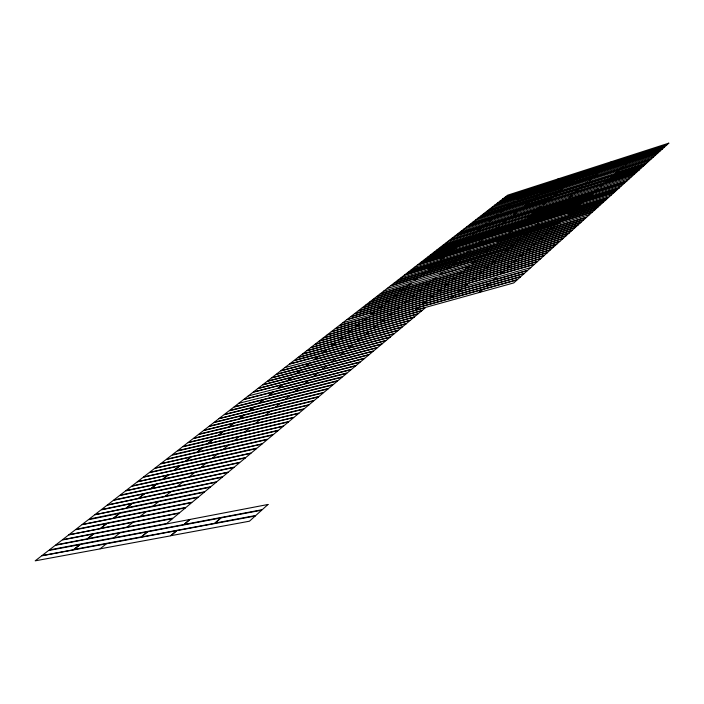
<?xml version="1.0" encoding="UTF-8"?>
<svg xmlns="http://www.w3.org/2000/svg" width="704" height="704" viewBox="0 0 704 704"><rect width="100%" height="100%" fill="white"/><g stroke="black" fill="none" stroke-linecap="round" stroke-linejoin="round"><path stroke-width="1.06" d="M589.362 214.773L586.81 217.078L524.128 235.893L526.847 233.578L589.609 214.553L592.178 212.238L559.997 221.945L557.339 224.259M611.23 195.061L608.828 197.226L490.811 233.35M621.623 185.698L619.326 187.766L558.756 206.501L561.202 204.424L621.773 185.557L624.166 183.401L593.076 193.063L590.603 195.219M629.191 178.878L626.798 181.025L595.813 190.678L598.277 188.522M631.673 176.634L629.42 178.666L460.874 231.396L458.146 233.508L595.646 190.74L598.127 188.566M648.49 161.471L646.298 163.451L616 173.043L618.279 171.054M653.127 157.291L651.191 159.042L621.069 168.617L623.084 166.866M655.424 155.223L653.426 157.018L567.38 184.606L565.145 186.454L620.831 168.749L622.934 166.91M479.09 292.477L482.319 289.652L418.968 307.349L415.58 310.156L513.779 282.911L517.062 279.954L482.486 289.608L479.107 292.565M496.443 277.323L493.574 279.831L430.778 297.581L433.805 295.082L530.772 267.59M513.779 262.196L516.674 259.67L455.066 277.499L452.021 280.016L547.51 252.507L550.387 249.911L516.833 259.626L513.867 262.214M539.264 239.95L541.983 237.574L481.73 255.446L478.861 257.822L421.881 274.63L424.785 272.342L481.58 255.49L478.799 257.787L572.176 230.27L574.904 227.806L542.142 237.53L539.326 239.994M568.506 214.43L571.234 212.045L512.609 229.909L509.722 232.294M574.341 209.326L576.796 207.187L518.487 225.051L515.9 227.19L606.126 199.663L608.582 197.454L576.946 207.143L574.42 209.352M579.788 204.574L582.261 202.418L524.269 220.264L521.655 222.429L579.788 204.574L582.41 202.374L613.862 192.694L611.362 194.946L550.123 213.822L547.562 215.996M600.767 186.261L603.249 184.096L546.498 201.881L543.866 204.063M605.933 181.755L608.291 179.696L551.839 197.463L549.34 199.531M611.01 177.32L613.246 175.366L557.102 193.116L554.726 195.078M615.815 173.131L618.13 171.107M625.425 164.736L627.669 162.774L572.414 180.453L570.02 182.424L517.431 199.162L519.816 197.27L572.273 180.497L570.002 182.371M496.61 277.279L493.583 279.928L527.833 270.248L534.116 264.581L468.248 283.316L464.693 286.334M601.005 186.138L603.398 184.052L634.128 174.416L631.822 176.502L463.786 229.134L461.111 231.211M625.566 164.692L627.818 162.73L657.694 153.173L655.53 155.126L543.206 191.048L540.61 193.072M485.584 268.514L488.664 265.901L429.088 283.202L425.735 285.824L369.512 302.104L372.83 299.534L428.938 283.246M492.386 262.742L495.282 260.286L380.028 293.964L376.763 296.49L432.722 280.183L436.022 277.605M538.534 223.582L535.902 225.817L478.641 243.179M541.878 220.748L544.298 218.689L487.476 236.051L484.537 238.348L430.672 254.769L433.585 252.516L487.335 236.095M547.474 215.996L549.974 213.866L493.442 231.229L490.609 233.446L436.999 249.867L439.815 247.694L493.302 231.273M569.334 197.446L571.78 195.36M577.025 190.916L574.702 192.887L519.49 210.197M580.131 188.276L582.173 186.542M587.25 182.239L585.174 183.999L530.534 201.274M589.89 179.995L592.249 177.998L538.006 195.246L535.515 197.252M597.177 173.818L595.1 175.578L541.015 192.817M599.852 171.538L602.017 169.708L548.328 186.912L545.899 188.804L494.78 205.154L497.174 203.298L548.187 186.956M485.716 268.488L488.822 265.857L553.546 247.06L550.616 249.7L425.867 285.798M492.457 262.768L495.44 260.234L559.794 241.437L556.978 243.971L432.986 280.051M538.683 223.538L536.034 225.782L597.995 206.994L600.486 204.75L427.258 257.409L424.38 259.644L478.5 243.223L481.404 240.953M541.851 220.854L544.447 218.645L605.906 199.866L603.46 202.066L484.924 238.11M569.527 197.358L571.93 195.316M577.166 190.872L574.966 192.738L634.515 174.073L636.574 172.216L521.937 208.226L519.288 210.294L466.937 226.697L469.559 224.673L521.796 208.261M579.999 188.47L582.322 186.498M587.4 182.195L585.174 184.078L644.072 165.458L646.149 163.583L532.726 199.505L530.059 201.599L478.201 217.985L480.85 215.934L532.594 199.549M590.128 179.872L592.398 177.954L650.822 159.368L648.701 161.278L483.622 213.787L481.193 215.67L559.821 190.793L562.144 188.874M595.179 175.586L597.318 173.774M599.922 171.556L602.166 169.655L659.947 151.14L657.862 153.023L546.04 188.76M437.51 291.931L440.862 289.159L382.325 305.879L378.84 308.634M465.203 269.034L468.477 266.323L383.583 291.21M471.891 263.507L475.086 260.867L418 277.702L414.665 280.333M485.153 252.542L487.96 250.21L431.455 267.071L428.507 269.394L545.301 234.678L548.038 232.294L488.11 250.166L485.223 252.56M497.596 242.246L500.421 239.914L444.47 256.793L441.514 259.125M503.844 237.081L506.493 234.89L450.824 251.777L448.043 253.959L562.936 219.278L565.585 216.973L506.634 234.846L503.844 237.16M509.731 232.214L512.468 229.953L457.072 246.831L454.212 249.093L427.654 257.11L430.434 254.954L456.931 246.875L454.203 249.031M527.164 217.8L529.813 215.609L475.244 232.478L472.463 234.678L475.103 232.522L448.976 240.601L446.213 242.739M532.875 213.074L535.418 210.971L481.114 227.841L478.447 229.953M538.366 208.534L540.927 206.413M543.858 203.993L546.357 201.925L492.589 218.777L489.966 220.845M554.418 195.263L556.961 193.16L503.721 209.986L501.046 212.098M575.089 178.165L577.227 176.405L525.017 193.16L522.782 194.929L630.256 160.521L632.333 158.708L577.359 176.361L575.159 178.182M579.938 174.161L582.102 172.366L530.156 189.103L527.877 190.907L664.514 147.022L666.609 145.138L637.067 154.651L634.894 156.552L636.926 154.704L582.243 172.322L580.061 174.126M437.633 291.914L441.012 289.115L503.316 271.33L500.095 274.138L350.768 316.606L354.297 313.878L382.184 305.914L378.717 308.651M538.437 208.551L541.068 206.369M559.821 190.863L562.285 188.83M322.582 369.116L326.7 365.878L368.931 354.842L364.998 358.116L262.83 384.666L266.913 381.506L326.542 365.922M365.174 334.726L369.002 331.716L410.159 320.452L406.525 323.488L306.786 350.654L310.578 347.714L368.843 331.76M418.774 291.526L422.03 288.895L481.932 271.621L478.817 274.261L362.287 307.692L365.508 305.202L421.89 288.939M439.366 274.824L442.834 272.096M468.97 250.994L465.916 253.387L411.268 269.782L417.578 264.898L444.33 256.837L441.17 259.327M496.54 228.659L499.321 226.477M505.111 221.813L502.304 224.004L449.205 240.425L451.986 238.278L561.053 204.468L558.527 206.615L502.445 223.96M508.094 219.331L510.805 217.21L566.465 199.883L563.974 201.995L455.25 235.752L457.934 233.675L510.664 217.254M513.709 214.79L516.41 212.678M524.63 205.982L527.375 203.826M550.898 184.765L553.37 182.838L606.795 165.651L604.551 167.561L500.007 201.106L502.462 199.206L553.238 182.882M556.037 180.682L558.342 178.816L611.503 161.656L609.321 163.513L505.366 196.962L507.672 195.175L558.21 178.86M185.636 461.155L190.916 456.993L160.362 463.971L155.03 468.098L262.214 443.846L267.423 439.507L191.074 456.949L185.698 461.199M259.195 403.058L263.507 399.652L233.816 407.123L229.451 410.502L333.344 384.516L337.533 381.022L263.657 399.617L259.31 403.049M268.444 395.754L273.064 392.102L243.496 399.626L238.814 403.251M277.851 388.326L282.436 384.701L252.991 392.278L243.945 399.282L304.242 383.926L308.598 380.494L351.261 369.574L347.354 372.838L304.594 383.733M296.666 373.463L300.643 370.322L271.462 377.986L267.432 381.102L369.398 354.455L373.234 351.252L300.793 370.278L296.798 373.437M313.993 359.77L318.164 356.479L289.247 364.223L285.014 367.497M371.114 314.662L374.669 311.846L346.658 319.792L343.033 322.599M393.606 296.894L396.818 294.36L369.186 302.35L365.922 304.885L451.686 280.21L454.916 277.543L396.959 294.316L393.606 296.965M410.96 283.184L407.713 285.754L380.283 293.77L387.112 288.482L501.785 254.769L498.793 257.303L439.701 274.63M414.612 280.298L417.859 277.737L390.606 285.771L387.306 288.332M428.199 269.57L431.314 267.115L404.316 275.167L401.148 277.622M434.922 264.264L437.87 261.932L411.004 269.993L407.994 272.325L491.304 247.447L494.243 245.018L438.011 261.888L434.949 264.317M466.532 239.29L469.146 237.23L442.895 245.309L440.229 247.368L521.462 222.508L524.128 220.308L469.278 237.186L466.497 239.395M478.218 230.067L480.982 227.885L454.969 235.963L452.153 238.146M484.088 225.43L486.763 223.318M489.79 220.924L492.457 218.821L466.69 226.899L463.971 229.002M498.062 214.386L495.634 216.313L469.929 224.382L472.419 222.464L551.698 197.507L549.243 199.54L495.616 216.383L498.194 214.35M501.107 211.992L503.589 210.03L478.06 218.09L475.517 220.062M506.66 207.601L509.036 205.726M514.395 201.494L512.01 203.377L514.527 201.45M517.202 199.276L519.684 197.314L494.498 205.366L491.964 207.328M407.695 285.842L411.11 283.14M484.211 225.394L486.895 223.274M506.722 207.61L509.168 205.682M472.525 222.385L475.244 220.273L641.397 167.869L639.223 169.831L525.219 205.568M483.859 213.602L486.367 211.666L537.874 195.29M489.245 209.44L491.814 207.451L543.066 191.092M475.094 245.969L420.834 262.381L417.798 264.73L472.182 248.327L475.235 245.934L532.664 228.562L529.954 230.859L472.393 248.23M414.304 267.441L526.698 233.622L523.926 235.981L466.057 253.343M462.458 256.177L407.669 272.571L404.545 274.982L459.457 258.606L462.598 256.142L520.626 238.779L517.827 241.155L520.784 238.726L583.66 219.921L580.976 222.332L459.659 258.509M455.972 261.413L400.928 277.79L397.936 280.104L453.103 263.736M449.39 266.728L394.073 283.087L390.808 285.622L446.248 269.271L449.53 266.693L508.174 249.339L505.234 251.838L446.45 269.174M414.709 294.73L358.063 310.966L354.64 313.614L411.4 297.405L414.858 294.686L475.068 277.438L471.856 280.166L411.497 297.405M407.405 300.634L350.495 316.826L346.966 319.546L404.008 303.371L407.554 300.59L468.081 283.369L465.062 285.93L404.395 303.134M399.969 306.636L342.786 322.784L339.434 325.38L396.73 309.25M392.401 312.743L334.946 328.856L331.302 331.681L388.881 315.586L392.55 312.699L453.728 295.548L450.498 298.294L389.18 315.427M384.692 318.974L326.964 335.034L323.259 337.902L381.102 321.869L384.842 318.93L425.577 307.595L422.215 310.402L381.383 321.719M376.842 325.31L318.842 341.317L315.04 344.256L373.164 328.275L376.992 325.266L417.947 313.966L414.445 316.879L373.402 328.17M360.703 338.342L302.166 354.226L298.241 357.262L356.91 341.396L360.862 338.298L402.23 327.07L398.728 329.991L357.262 341.202M352.405 345.039L293.594 360.862L289.626 363.924L348.568 348.137L352.563 344.995L394.143 333.81L390.588 336.776L348.911 347.943M343.948 351.868L284.865 367.62L280.914 370.665L340.129 354.957L344.106 351.824L385.906 340.683L382.202 343.772L340.305 354.895M335.324 358.829L275.968 374.502L271.858 377.678L331.338 362.05L335.482 358.785L377.502 347.697L373.622 350.926L331.514 361.997M317.583 373.155L257.682 388.652L253.352 392.005L313.377 376.552L317.742 373.12L360.184 362.138L356.18 365.482L313.632 376.429M248.266 395.938L308.44 380.538M299.121 388.062L238.674 403.357L234.186 406.842L294.747 391.591L299.279 388.018L342.162 377.168L338.105 380.547L295.134 391.371M289.608 395.745L228.897 410.925L224.347 414.454L285.182 399.318L289.775 395.701L332.869 384.921L328.689 388.406L285.498 399.15M219.014 418.581L248.89 411.198L253.757 407.352L223.934 414.77L214.254 422.259L275.352 407.255L280.069 403.533L323.382 392.832L319.026 396.466L275.616 407.132M218.926 418.642L279.91 403.577M270.002 411.576L208.754 426.518L203.852 430.311L265.223 415.439L270.169 411.532L313.694 400.919L309.153 404.694L265.531 415.272M259.89 419.742L198.378 434.544L193.512 438.31L255.147 423.57L260.058 419.698L303.794 409.174L299.165 413.028L255.323 423.518M249.568 428.076L187.792 442.737L182.987 446.459L244.878 431.86L249.726 428.041L293.682 417.604L289.027 421.485L244.974 431.878M239.017 436.594L176.986 451.106L172.313 454.722L234.45 440.282M228.246 445.289L165.959 459.633L160.75 463.663L223.159 449.398L228.413 445.254L272.791 435.028L267.995 439.032L223.52 449.205M217.237 454.177L154.704 468.354L149.521 472.366L212.168 458.269L217.404 454.142L261.994 444.03L257.189 448.043L212.502 458.093M205.99 463.258L143.202 477.25L131.956 485.954L162.791 479.195L168.142 474.971L137.359 481.774L200.262 467.878L206.158 463.223L250.958 453.235L245.854 457.494L200.957 467.421M194.489 472.542L131.454 486.341L125.831 490.688L188.989 476.986L194.656 472.507L239.668 462.66L234.37 467.069L189.279 476.854M182.732 482.038L119.451 495.634L113.819 499.99L177.206 486.499L182.899 482.002L228.114 472.296L222.772 476.749L177.47 486.394M170.702 491.753L107.193 505.12L101.411 509.59L165.035 496.329L170.87 491.718L216.286 482.152L210.857 486.684L165.352 496.179M158.4 501.688L94.653 514.826L89.162 519.068L153.006 506.035M145.807 511.852L81.84 524.744L75.935 529.311L140.008 516.542L145.983 511.817L191.787 502.586L186.076 507.355L140.175 516.507M132.924 522.262L68.728 534.882L62.515 539.695L126.799 527.199L133.091 522.227L179.098 513.172L173.237 518.056L127.151 527.023M119.724 532.91L55.326 545.266L49.271 549.947L113.758 537.733M106.207 543.822L41.606 555.878L35.2 560.833L99.898 548.926L106.383 543.796L176.651 530.684L170.562 535.85L100.17 548.812M255.191 516.032L249.445 521.206L170.914 535.674L176.836 530.649L255.191 516.032M261.642 510.215L255.816 515.469L215.063 523.081L220.994 517.906L261.642 510.215M268.004 504.486L262.24 509.678L184.105 524.48L190.062 519.429L268.004 504.486M520.546 276.822L517.537 279.523L450.71 298.206L453.886 295.504L520.546 276.822M523.987 273.715L520.951 276.452L486.49 286.114L489.614 283.386L523.987 273.715M527.393 270.635L524.374 273.363L457.943 292.063L461.129 289.353L527.393 270.635M537.434 261.589L534.547 264.194L500.5 273.882L503.474 271.286L537.434 261.589M540.716 258.632L537.706 261.342L472.041 280.104L475.226 277.394L540.716 258.632M543.972 255.693L540.918 258.447L507.065 268.154L510.215 265.399L543.972 255.693M547.193 252.789L544.271 255.42L478.993 274.199L482.09 271.568L547.193 252.789M556.688 244.235L553.969 246.682L520.529 256.397L523.336 253.95L556.688 244.235M562.866 238.656L560.05 241.199L526.812 250.914L529.716 248.38L562.866 238.656M565.919 235.91L563.13 238.427L498.978 257.233L501.943 254.716L565.919 235.91M568.946 233.182L566.315 235.558L533.271 245.274L535.982 242.906L568.946 233.182M571.938 230.481L569.237 232.927L505.454 251.733L508.332 249.295L571.938 230.481M577.852 225.157L575.194 227.55L511.79 246.365L514.606 243.971L577.852 225.157M580.765 222.526L578.09 224.937L545.433 234.661L548.196 232.241L580.765 222.526M586.52 217.334L583.898 219.701L551.434 229.416L554.145 227.049L586.52 217.334M594.968 209.722L592.486 211.966L530.165 230.762L532.814 228.518L594.968 209.722M597.74 207.222L595.241 209.475L563.156 219.182L565.743 216.929L597.74 207.222M603.205 202.294L600.732 204.53L568.832 214.227L571.393 211.992L603.205 202.294M616.466 190.344L614.108 192.465L553.203 211.218L555.711 209.088L616.466 190.344M619.054 188.012L616.801 190.036L585.455 199.716L587.787 197.674L619.054 188.012M626.683 181.13L624.43 183.163L564.203 201.881L566.606 199.83L626.683 181.13M638.994 170.034L636.777 172.031L606.144 181.658L608.441 179.652L638.994 170.034M643.782 165.713L641.81 167.49L611.354 177.1L613.395 175.322L643.782 165.713M662.191 149.125L660.211 150.902L630.432 160.45L632.474 158.664L662.191 149.125M664.409 147.118L662.376 148.958L604.762 167.455L606.936 165.607L664.409 147.118M668.8 143.167L666.917 144.866L609.62 163.328L611.644 161.612L668.8 143.167M220.792 517.95L214.676 523.283L141.31 536.985L147.585 531.793L220.792 517.95M489.447 283.43L486.147 286.317L363.651 320.628L367.171 317.847L426.298 301.206L422.91 304.005L426.457 301.162L489.447 283.43M510.057 265.443L506.88 268.215L386.373 302.685L389.708 300.045L447.946 283.298L444.743 285.956L448.105 283.254L510.057 265.443M523.169 253.994L520.458 256.362L459.052 274.199L461.903 271.841L523.169 253.994M529.558 248.424L526.618 250.985L465.538 268.84L468.626 266.279L529.558 248.424M535.823 242.95L532.981 245.432L472.234 263.296L475.235 260.823L535.823 242.95M553.986 227.093L551.285 229.451L491.542 247.333L494.393 244.974L553.986 227.093M559.838 221.989L557.313 224.198L497.895 242.079L500.562 239.87L559.838 221.989M587.638 197.727L585.297 199.769L527.481 217.606L529.962 215.556L587.638 197.727M592.926 193.107L590.612 195.131L533.104 212.96L535.559 210.927L592.926 193.107M189.869 519.464L183.902 524.533L113.793 537.812L119.9 532.884L189.869 519.464M460.97 289.406L457.75 292.142L396.748 309.311L400.118 306.592L460.97 289.406M514.457 244.015L511.421 246.594L452.936 263.938L456.122 261.369L514.457 244.015M555.562 209.132L553.027 211.279L443.186 245.08L445.949 242.95L555.562 209.132M172.63 518.566L166.698 523.512L87.586 538.701L93.65 533.914L172.63 518.566M185.478 507.848L179.485 512.846L100.663 528.37L106.806 523.512L185.478 507.848M198.026 497.385L192.262 502.19L113.758 518.021L119.662 513.357L198.026 497.385M204.186 492.254L198.616 496.892L152.918 506.211L158.567 501.653L204.186 492.254M210.267 487.177L204.846 491.7L126.667 507.83L132.238 503.43L210.267 487.177M222.235 477.198L216.718 481.791L138.864 498.194L144.522 493.724L222.235 477.198M233.922 467.447L228.36 472.085L150.832 488.743L156.543 484.229L233.922 467.447M245.344 457.926L240.196 462.211L163.002 479.125L168.3 474.936L245.344 457.926M256.511 448.606L251.266 452.98L174.407 470.122L179.81 465.846L256.511 448.606M278.098 430.602L273.372 434.544L197.208 452.1L202.092 448.246L278.098 430.602M283.351 426.219L278.59 430.188L234.335 440.466L239.184 436.55L283.351 426.219M288.543 421.89L283.58 426.034L207.759 443.775L212.89 439.718L288.543 421.89M298.769 413.362L294.052 417.296L218.592 435.213L223.467 431.367L298.769 413.362M308.766 405.02L304.286 408.751L229.187 426.844L233.816 423.183L308.766 405.02M318.56 396.854L314.274 400.426L239.527 418.678L243.971 415.166L318.56 396.854M328.143 388.854L323.822 392.462L249.427 410.854L253.915 407.317L328.143 388.854M346.738 373.358L342.716 376.71L269.034 395.366L273.214 392.066L346.738 373.358M355.749 365.834L351.525 369.362L278.194 388.133L282.586 384.666L355.749 365.834M364.575 358.468L360.598 361.794L287.637 380.679L291.782 377.406L364.575 358.468M381.726 344.168L377.934 347.327L305.686 366.414L309.637 363.29L381.726 344.168M390.042 337.234L386.382 340.287L314.494 359.462L318.322 356.435L390.042 337.234M398.209 330.422L394.495 333.52L322.96 352.774L326.841 349.712L398.209 330.422M406.217 323.743L402.644 326.726L331.47 346.051L335.201 343.103L406.217 323.743M414.066 317.196L410.502 320.17L339.689 339.557L343.411 336.618L414.066 317.196M421.775 310.763L418.431 313.562L347.97 333.018L351.481 330.246L421.775 310.763M147.409 531.828L141.328 536.853L73.99 549.437L80.186 544.544L147.409 531.828M418.818 307.393L415.334 310.27L355.775 326.85L359.392 323.99L418.818 307.393M433.646 295.134L430.276 297.915L371.316 314.574L374.818 311.81L433.646 295.134M461.754 271.885L458.762 274.366L400.972 291.148L404.096 288.684L461.754 271.885M518.338 225.095L515.654 227.313L460.407 244.2L463.223 241.974L518.338 225.095M567.248 184.65L564.916 186.578L486.658 211.438L489.104 209.546L567.248 184.65M80.018 544.579L73.498 549.727L41.95 555.614L48.506 550.537L80.018 544.579M93.482 533.94L87.278 538.842L55.818 544.878L62.066 540.047L93.482 533.94M106.638 523.547L100.206 528.634L68.842 534.802L75.319 529.786L106.638 523.547M119.504 513.392L113.406 518.206L82.139 524.506L88.282 519.754L119.504 513.392M132.07 503.466L126.034 508.226L94.873 514.659L100.954 509.942L132.07 503.466M144.364 493.759L138.424 498.441L107.369 504.988L113.353 500.35L144.364 493.759M156.385 484.264L150.929 488.567L119.988 495.22L125.488 490.961L156.385 484.264M179.652 465.881L174.258 470.14L143.537 476.995L148.984 472.78L179.652 465.881M201.934 448.281L197.032 452.153L166.549 459.184L171.503 455.347L201.934 448.281M212.731 439.754L207.847 443.608L177.487 450.718L182.424 446.899L212.731 439.754M223.309 431.402L218.434 435.257L188.179 442.438L193.116 438.618L223.309 431.402M233.666 423.227L228.976 426.923L198.854 434.174L203.597 430.514L233.666 423.227M243.813 415.21L239.131 418.906L209.132 426.228L213.866 422.558L243.813 415.21M291.623 377.441L287.346 380.82L257.972 388.423L262.319 385.062L291.623 377.441M309.487 363.334L305.404 366.555L276.294 374.246L280.438 371.043L309.487 363.334M326.691 349.747L323.127 352.563L294.272 360.334L297.898 357.526L326.691 349.747M335.051 343.138L331.302 346.104L302.579 353.901L306.39 350.953L335.051 343.138M343.262 336.653L339.478 339.645L310.878 347.477L314.732 344.502L343.262 336.653M351.331 330.29L347.741 333.124L319.273 340.982L322.925 338.158L351.331 330.29M359.251 324.034L355.502 326.99L327.166 334.875L330.977 331.927L359.251 324.034M367.03 317.882L363.493 320.672L335.289 328.583L338.879 325.811L367.03 317.882M389.567 300.089L386.179 302.764L358.362 310.737L361.803 308.07L389.567 300.089M403.946 288.728L400.734 291.262L373.173 299.27L376.446 296.736L403.946 288.728M424.644 272.386L421.511 274.859L394.328 282.894L397.514 280.43L424.644 272.386M450.683 251.812L447.77 254.118L421.089 262.187L424.054 259.89L450.683 251.812M463.082 242.018L460.249 244.262L433.814 252.34L436.709 250.096L463.082 242.018M524.894 193.204L522.412 195.158L497.297 203.21L499.822 201.247L524.894 193.204M530.024 189.147L527.666 191.004L502.665 199.047L505.076 197.19L530.024 189.147"/></g></svg>
